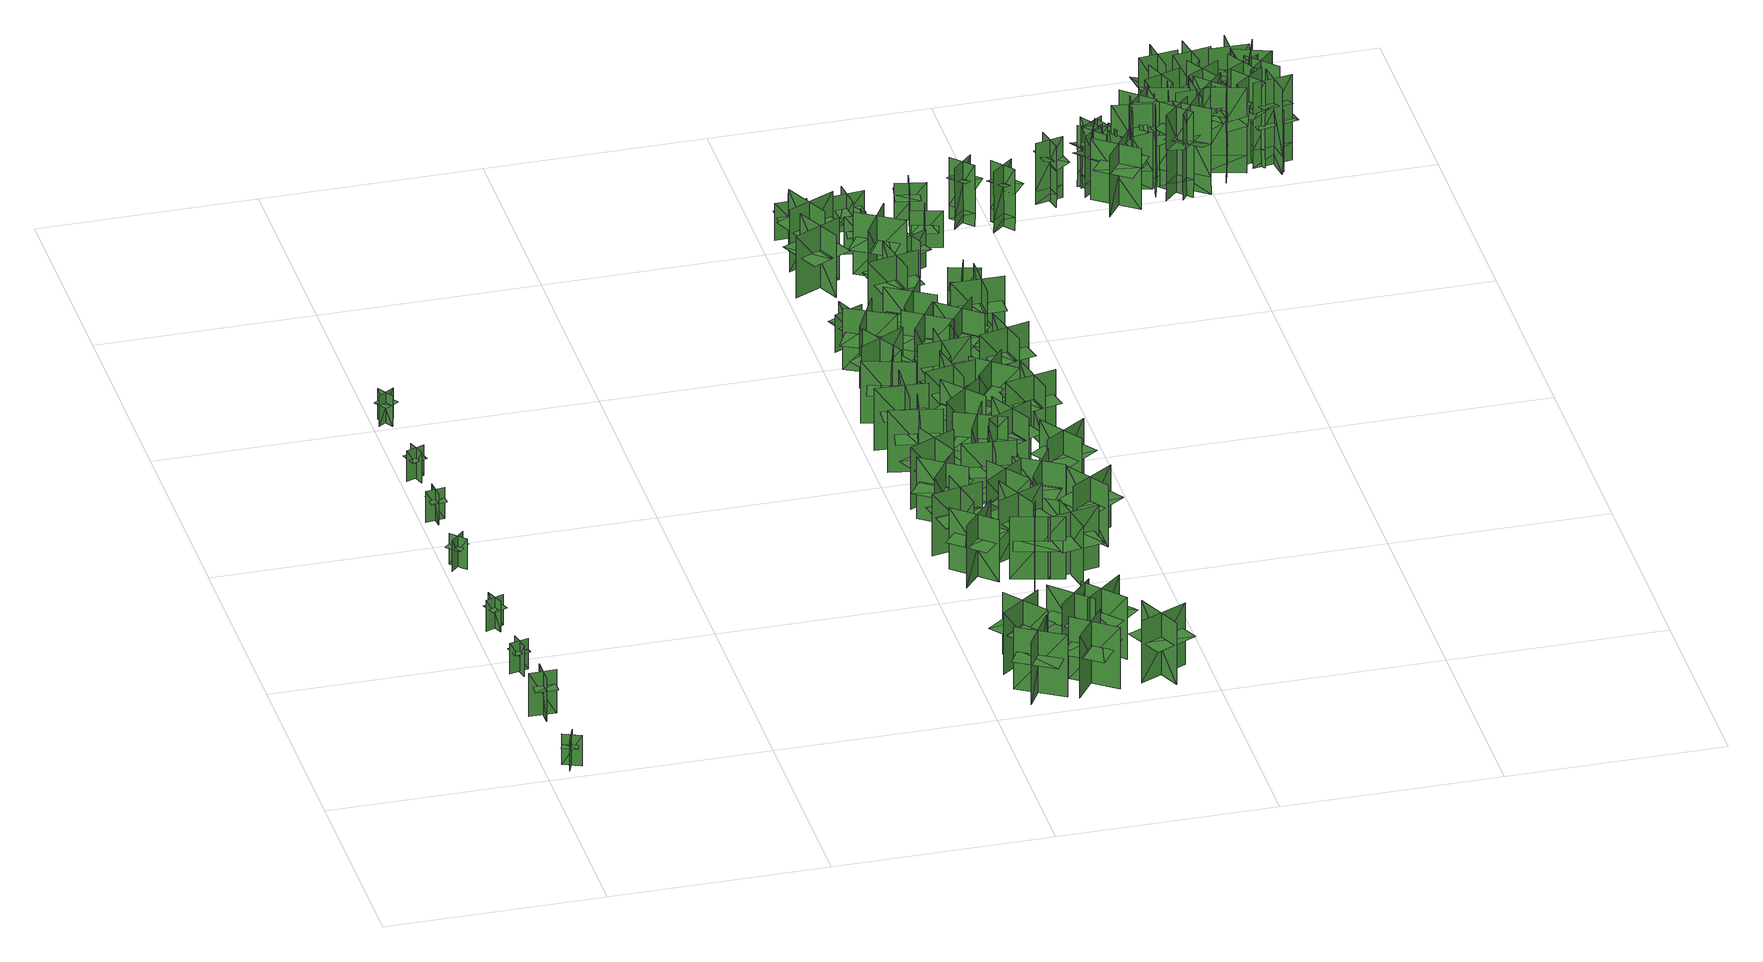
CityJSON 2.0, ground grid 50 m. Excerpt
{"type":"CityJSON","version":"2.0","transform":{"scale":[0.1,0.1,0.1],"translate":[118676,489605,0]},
"CityObjects":{
"tree1":{"type":"SolitaryVegetationObject","geometry":[{"type":"MultiSurface","lod":"1","boundaries":[[[0,1,2]],[[0,2,3]],[[4,5,6]],[[4,6,7]],[[8,9,10]],[[8,10,11]],[[8,11,12]],[[8,12,13]]]}]},
"tree2":{"type":"SolitaryVegetationObject","geometry":[{"type":"MultiSurface","lod":"1","boundaries":[[[14,15,16]],[[14,16,17]],[[18,19,20]],[[18,20,21]],[[22,23,24]],[[22,24,25]],[[22,25,26]],[[22,26,27]]]}]},
"tree3":{"type":"SolitaryVegetationObject","geometry":[{"type":"MultiSurface","lod":"1","boundaries":[[[28,29,30]],[[28,30,31]],[[32,33,34]],[[32,34,35]],[[36,37,38]],[[36,38,39]],[[36,39,40]],[[36,40,41]]]}]},
"tree4":{"type":"SolitaryVegetationObject","geometry":[{"type":"MultiSurface","lod":"1","boundaries":[[[42,43,44]],[[42,44,45]],[[46,47,48]],[[46,48,49]],[[50,51,52]],[[50,52,53]],[[50,53,54]],[[50,54,55]]]}]},
"tree5":{"type":"SolitaryVegetationObject","geometry":[{"type":"MultiSurface","lod":"1","boundaries":[[[56,57,58]],[[56,58,59]],[[60,61,62]],[[60,62,63]],[[64,65,66]],[[64,66,67]],[[64,67,68]],[[64,68,69]]]}]},
"tree6":{"type":"SolitaryVegetationObject","geometry":[{"type":"MultiSurface","lod":"1","boundaries":[[[70,71,72]],[[70,72,73]],[[74,75,76]],[[74,76,77]],[[78,79,80]],[[78,80,81]],[[78,81,82]],[[78,82,83]]]}]},
"tree7":{"type":"SolitaryVegetationObject","geometry":[{"type":"MultiSurface","lod":"1","boundaries":[[[84,85,86]],[[84,86,87]],[[88,89,90]],[[88,90,91]],[[92,93,94]],[[92,94,95]],[[92,95,96]],[[92,96,97]]]}]},
"tree8":{"type":"SolitaryVegetationObject","geometry":[{"type":"MultiSurface","lod":"1","boundaries":[[[98,99,100]],[[98,100,101]],[[102,103,104]],[[102,104,105]],[[106,107,108]],[[106,108,109]],[[106,109,110]],[[106,110,111]]]}]},
"tree9":{"type":"SolitaryVegetationObject","geometry":[{"type":"MultiSurface","lod":"1","boundaries":[[[112,113,114]],[[112,114,115]],[[116,117,118]],[[116,118,119]],[[120,121,122]],[[120,122,123]],[[120,124,125]],[[120,125,121]]]}]},
"tree10":{"type":"SolitaryVegetationObject","geometry":[{"type":"MultiSurface","lod":"1","boundaries":[[[126,127,128]],[[126,128,129]],[[130,131,132]],[[130,132,133]],[[134,135,136]],[[134,136,137]],[[134,138,139]],[[134,139,135]]]}]},
"tree11":{"type":"SolitaryVegetationObject","geometry":[{"type":"MultiSurface","lod":"1","boundaries":[[[140,141,142]],[[140,142,143]],[[144,145,146]],[[144,146,147]],[[148,149,150]],[[148,150,151]],[[148,152,153]],[[148,153,149]]]}]},
"tree12":{"type":"SolitaryVegetationObject","geometry":[{"type":"MultiSurface","lod":"1","boundaries":[[[154,155,156]],[[154,156,157]],[[158,159,160]],[[158,160,161]],[[162,163,164]],[[162,164,165]],[[162,166,167]],[[162,167,163]]]}]},
"tree13":{"type":"SolitaryVegetationObject","geometry":[{"type":"MultiSurface","lod":"1","boundaries":[[[168,169,170]],[[168,170,171]],[[172,173,174]],[[172,174,175]],[[176,177,178]],[[176,178,179]],[[176,180,181]],[[176,181,177]]]}]},
"tree14":{"type":"SolitaryVegetationObject","geometry":[{"type":"MultiSurface","lod":"1","boundaries":[[[182,183,184]],[[182,184,185]],[[186,187,188]],[[186,188,189]],[[190,191,192]],[[190,192,193]],[[190,194,195]],[[190,195,191]]]}]},
"tree15":{"type":"SolitaryVegetationObject","geometry":[{"type":"MultiSurface","lod":"1","boundaries":[[[196,197,198]],[[196,198,199]],[[200,201,202]],[[200,202,203]],[[204,205,206]],[[204,206,207]],[[204,208,209]],[[204,209,205]]]}]},
"tree16":{"type":"SolitaryVegetationObject","geometry":[{"type":"MultiSurface","lod":"1","boundaries":[[[210,211,212]],[[210,212,213]],[[214,215,216]],[[214,216,217]],[[218,219,220]],[[218,220,221]],[[218,222,223]],[[218,223,219]]]}]},
"tree17":{"type":"SolitaryVegetationObject","geometry":[{"type":"MultiSurface","lod":"1","boundaries":[[[224,225,226]],[[224,226,227]],[[228,229,230]],[[228,230,231]],[[232,233,234]],[[232,234,235]],[[232,236,237]],[[232,237,233]]]}]},
"tree18":{"type":"SolitaryVegetationObject","geometry":[{"type":"MultiSurface","lod":"1","boundaries":[[[238,239,240]],[[238,240,241]],[[242,243,244]],[[242,244,245]],[[246,247,248]],[[246,248,249]],[[246,250,251]],[[246,251,247]]]}]},
"tree19":{"type":"SolitaryVegetationObject","geometry":[{"type":"MultiSurface","lod":"1","boundaries":[[[252,253,254]],[[252,254,255]],[[256,257,258]],[[256,258,259]],[[260,261,262]],[[260,262,263]],[[260,264,265]],[[260,265,261]]]}]},
"tree20":{"type":"SolitaryVegetationObject","geometry":[{"type":"MultiSurface","lod":"1","boundaries":[[[266,267,268]],[[266,268,269]],[[270,271,272]],[[270,272,273]],[[274,275,276]],[[274,276,277]],[[274,278,279]],[[274,279,275]]]}]},
"tree21":{"type":"SolitaryVegetationObject","geometry":[{"type":"MultiSurface","lod":"1","boundaries":[[[280,281,282]],[[280,282,283]],[[284,285,286]],[[284,286,287]],[[288,289,290]],[[288,290,291]],[[288,292,293]],[[288,293,289]]]}]},
"tree22":{"type":"SolitaryVegetationObject","geometry":[{"type":"MultiSurface","lod":"1","boundaries":[[[294,295,296]],[[294,296,297]],[[298,299,300]],[[298,300,301]],[[302,303,304]],[[302,304,305]],[[302,306,307]],[[302,307,303]]]}]},
"tree23":{"type":"SolitaryVegetationObject","geometry":[{"type":"MultiSurface","lod":"1","boundaries":[[[308,309,310]],[[308,310,311]],[[312,313,314]],[[312,314,315]],[[316,317,318]],[[316,318,319]],[[316,320,321]],[[316,321,317]]]}]},
"tree24":{"type":"SolitaryVegetationObject","geometry":[{"type":"MultiSurface","lod":"1","boundaries":[[[322,323,324]],[[322,324,325]],[[326,327,328]],[[326,328,329]],[[330,331,332]],[[330,332,333]],[[330,334,335]],[[330,335,331]]]}]},
"tree25":{"type":"SolitaryVegetationObject","geometry":[{"type":"MultiSurface","lod":"1","boundaries":[[[336,337,338]],[[336,338,339]],[[340,341,342]],[[340,342,343]],[[344,345,346]],[[344,346,347]],[[344,348,349]],[[344,349,345]]]}]},
"tree26":{"type":"SolitaryVegetationObject","geometry":[{"type":"MultiSurface","lod":"1","boundaries":[[[350,351,352]],[[350,352,353]],[[354,355,356]],[[354,356,357]],[[358,359,360]],[[358,360,361]],[[358,362,363]],[[358,363,359]]]}]},
"tree27":{"type":"SolitaryVegetationObject","geometry":[{"type":"MultiSurface","lod":"1","boundaries":[[[364,365,366]],[[364,366,367]],[[368,369,370]],[[368,370,371]],[[372,373,374]],[[372,374,375]],[[372,376,377]],[[372,377,373]]]}]},
"tree28":{"type":"SolitaryVegetationObject","geometry":[{"type":"MultiSurface","lod":"1","boundaries":[[[378,379,380]],[[378,380,381]],[[382,383,384]],[[382,384,385]],[[386,387,388]],[[386,388,389]],[[386,390,391]],[[386,391,387]]]}]},
"tree29":{"type":"SolitaryVegetationObject","geometry":[{"type":"MultiSurface","lod":"1","boundaries":[[[392,393,394]],[[392,394,395]],[[396,397,398]],[[396,398,399]],[[400,401,402]],[[400,402,403]],[[400,404,405]],[[400,405,401]]]}]},
"tree30":{"type":"SolitaryVegetationObject","geometry":[{"type":"MultiSurface","lod":"1","boundaries":[[[406,407,408]],[[406,408,409]],[[410,411,412]],[[410,412,413]],[[414,415,416]],[[414,416,417]],[[414,418,419]],[[414,419,415]]]}]},
"tree31":{"type":"SolitaryVegetationObject","geometry":[{"type":"MultiSurface","lod":"1","boundaries":[[[420,421,422]],[[420,422,423]],[[424,425,426]],[[424,426,427]],[[428,429,430]],[[428,430,431]],[[428,432,433]],[[428,433,429]]]}]},
"tree32":{"type":"SolitaryVegetationObject","geometry":[{"type":"MultiSurface","lod":"1","boundaries":[[[434,435,436]],[[434,436,437]],[[438,439,440]],[[438,440,441]],[[442,443,444]],[[442,444,445]],[[442,446,447]],[[442,447,443]]]}]},
"tree33":{"type":"SolitaryVegetationObject","geometry":[{"type":"MultiSurface","lod":"1","boundaries":[[[448,449,450]],[[448,450,451]],[[452,453,454]],[[452,454,455]],[[456,457,458]],[[456,458,459]],[[456,460,461]],[[456,461,457]]]}]},
"tree34":{"type":"SolitaryVegetationObject","geometry":[{"type":"MultiSurface","lod":"1","boundaries":[[[462,463,464]],[[462,464,465]],[[466,467,468]],[[466,468,469]],[[470,471,472]],[[470,472,473]],[[470,474,475]],[[470,475,471]]]}]},
"tree35":{"type":"SolitaryVegetationObject","geometry":[{"type":"MultiSurface","lod":"1","boundaries":[[[476,477,478]],[[476,478,479]],[[480,481,482]],[[480,482,483]],[[484,485,486]],[[484,486,487]],[[484,488,489]],[[484,489,485]]]}]},
"tree36":{"type":"SolitaryVegetationObject","geometry":[{"type":"MultiSurface","lod":"1","boundaries":[[[490,491,492]],[[490,492,493]],[[494,495,496]],[[494,496,497]],[[498,499,500]],[[498,500,501]],[[498,502,503]],[[498,503,499]]]}]},
"tree37":{"type":"SolitaryVegetationObject","geometry":[{"type":"MultiSurface","lod":"1","boundaries":[[[504,505,506]],[[504,506,507]],[[508,509,510]],[[508,510,511]],[[512,513,514]],[[512,514,515]],[[512,516,517]],[[512,517,513]]]}]},
"tree38":{"type":"SolitaryVegetationObject","geometry":[{"type":"MultiSurface","lod":"1","boundaries":[[[518,519,520]],[[518,520,521]],[[522,523,524]],[[522,524,525]],[[526,527,528]],[[526,528,529]],[[526,530,531]],[[526,531,527]]]}]},
"tree39":{"type":"SolitaryVegetationObject","geometry":[{"type":"MultiSurface","lod":"1","boundaries":[[[532,533,534]],[[532,534,535]],[[536,537,538]],[[536,538,539]],[[540,541,542]],[[540,542,543]],[[540,544,545]],[[540,545,541]]]}]},
"tree40":{"type":"SolitaryVegetationObject","geometry":[{"type":"MultiSurface","lod":"1","boundaries":[[[546,547,548]],[[546,548,549]],[[550,551,552]],[[550,552,553]],[[554,555,556]],[[554,556,557]],[[554,558,559]],[[554,559,555]]]}]},
"tree41":{"type":"SolitaryVegetationObject","geometry":[{"type":"MultiSurface","lod":"1","boundaries":[[[560,561,562]],[[560,562,563]],[[564,565,566]],[[564,566,567]],[[568,569,570]],[[568,570,571]],[[568,572,573]],[[568,573,569]]]}]},
"tree42":{"type":"SolitaryVegetationObject","geometry":[{"type":"MultiSurface","lod":"1","boundaries":[[[574,575,576]],[[574,576,577]],[[578,579,580]],[[578,580,581]],[[582,583,584]],[[582,584,585]],[[582,586,587]],[[582,587,583]]]}]},
"tree43":{"type":"SolitaryVegetationObject","geometry":[{"type":"MultiSurface","lod":"1","boundaries":[[[588,589,590]],[[588,590,591]],[[592,593,594]],[[592,594,595]],[[596,597,598]],[[596,598,599]],[[596,600,601]],[[596,601,597]]]}]},
"tree44":{"type":"SolitaryVegetationObject","geometry":[{"type":"MultiSurface","lod":"1","boundaries":[[[602,603,604]],[[602,604,605]],[[606,607,608]],[[606,608,609]],[[610,611,612]],[[610,612,613]],[[610,614,615]],[[610,615,611]]]}]},
"tree45":{"type":"SolitaryVegetationObject","geometry":[{"type":"MultiSurface","lod":"1","boundaries":[[[616,617,618]],[[616,618,619]],[[620,621,622]],[[620,622,623]],[[624,625,626]],[[624,626,627]],[[624,628,629]],[[624,629,625]]]}]},
"tree46":{"type":"SolitaryVegetationObject","geometry":[{"type":"MultiSurface","lod":"1","boundaries":[[[630,631,632]],[[630,632,633]],[[634,635,636]],[[634,636,637]],[[638,639,640]],[[638,640,641]],[[638,642,643]],[[638,643,639]]]}]},
"tree47":{"type":"SolitaryVegetationObject","geometry":[{"type":"MultiSurface","lod":"1","boundaries":[[[644,645,646]],[[644,646,647]],[[648,649,650]],[[648,650,651]],[[652,653,654]],[[652,654,655]],[[652,656,657]],[[652,657,653]]]}]},
"tree48":{"type":"SolitaryVegetationObject","geometry":[{"type":"MultiSurface","lod":"1","boundaries":[[[658,659,660]],[[658,660,661]],[[662,663,664]],[[662,664,665]],[[666,667,668]],[[666,668,669]],[[666,670,671]],[[666,671,667]]]}]},
"tree49":{"type":"SolitaryVegetationObject","geometry":[{"type":"MultiSurface","lod":"1","boundaries":[[[672,673,674]],[[672,674,675]],[[676,677,678]],[[676,678,679]],[[680,681,682]],[[680,682,683]],[[680,684,685]],[[680,685,681]]]}]},
"tree50":{"type":"SolitaryVegetationObject","geometry":[{"type":"MultiSurface","lod":"1","boundaries":[[[686,687,688]],[[686,688,689]],[[690,691,692]],[[690,692,693]],[[694,695,696]],[[694,696,697]],[[694,698,699]],[[694,699,695]]]}]},
"tree51":{"type":"SolitaryVegetationObject","geometry":[{"type":"MultiSurface","lod":"1","boundaries":[[[700,701,702]],[[700,702,703]],[[704,705,706]],[[704,706,707]],[[708,709,710]],[[708,710,711]],[[708,712,713]],[[708,713,709]]]}]},
"tree52":{"type":"SolitaryVegetationObject","geometry":[{"type":"MultiSurface","lod":"1","boundaries":[[[714,715,716]],[[714,716,717]],[[718,719,720]],[[718,720,721]],[[722,723,724]],[[722,724,725]],[[722,726,727]],[[722,727,723]]]}]},
"tree53":{"type":"SolitaryVegetationObject","geometry":[{"type":"MultiSurface","lod":"1","boundaries":[[[728,729,730]],[[728,730,731]],[[732,733,734]],[[732,734,735]],[[736,737,738]],[[736,738,739]],[[736,740,741]],[[736,741,737]]]}]},
"tree54":{"type":"SolitaryVegetationObject","geometry":[{"type":"MultiSurface","lod":"1","boundaries":[[[742,743,744]],[[742,744,745]],[[746,747,748]],[[746,748,749]],[[750,751,752]],[[750,752,753]],[[750,754,755]],[[750,755,751]]]}]},
"tree55":{"type":"SolitaryVegetationObject","geometry":[{"type":"MultiSurface","lod":"1","boundaries":[[[756,757,758]],[[756,758,759]],[[760,761,762]],[[760,762,763]],[[764,765,766]],[[764,766,767]],[[764,767,768]],[[764,768,769]]]}]},
"tree56":{"type":"SolitaryVegetationObject","geometry":[{"type":"MultiSurface","lod":"1","boundaries":[[[770,771,772]],[[770,772,773]],[[774,775,776]],[[774,776,777]],[[778,779,775]],[[778,775,774]],[[780,781,771]],[[780,771,770]],[[782,783,784]],[[782,784,785]],[[786,787,788]],[[786,788,789]]]}]},
"tree57":{"type":"SolitaryVegetationObject","geometry":[{"type":"MultiSurface","lod":"1","boundaries":[[[790,791,792]],[[790,792,793]],[[794,795,796]],[[794,796,797]],[[798,799,795]],[[798,795,794]],[[800,801,791]],[[800,791,790]],[[802,803,804]],[[802,804,805]],[[806,807,808]],[[806,808,809]]]}]},
"tree58":{"type":"SolitaryVegetationObject","geometry":[{"type":"MultiSurface","lod":"1","boundaries":[[[810,811,812]],[[810,812,813]],[[814,815,816]],[[814,816,817]],[[818,819,815]],[[818,815,814]],[[820,821,811]],[[820,811,810]],[[822,823,824]],[[822,824,825]],[[826,827,828]],[[826,828,829]]]}]},
"tree59":{"type":"SolitaryVegetationObject","geometry":[{"type":"MultiSurface","lod":"1","boundaries":[[[830,831,832]],[[830,832,833]],[[834,835,836]],[[834,836,837]],[[838,839,835]],[[838,835,834]],[[840,841,831]],[[840,831,830]],[[842,843,844]],[[842,844,845]],[[846,847,848]],[[846,848,849]]]}]},
"tree60":{"type":"SolitaryVegetationObject","geometry":[{"type":"MultiSurface","lod":"1","boundaries":[[[850,851,852]],[[850,852,853]],[[854,855,856]],[[854,856,857]],[[858,859,855]],[[858,855,854]],[[860,861,851]],[[860,851,850]],[[862,863,864]],[[862,864,865]],[[866,867,868]],[[866,868,869]]]}]},
"tree61":{"type":"SolitaryVegetationObject","geometry":[{"type":"MultiSurface","lod":"1","boundaries":[[[870,871,872]],[[870,872,873]],[[874,875,876]],[[874,876,877]],[[878,879,875]],[[878,875,874]],[[880,881,871]],[[880,871,870]],[[882,883,884]],[[882,884,885]],[[886,887,888]],[[886,888,889]]]}]},
"tree62":{"type":"SolitaryVegetationObject","geometry":[{"type":"MultiSurface","lod":"1","boundaries":[[[890,891,892]],[[890,892,893]],[[894,895,896]],[[894,896,897]],[[898,899,900]],[[898,900,901]],[[898,901,902]],[[898,902,903]]]}]},
"tree63":{"type":"SolitaryVegetationObject","geometry":[{"type":"MultiSurface","lod":"1","boundaries":[[[904,905,906]],[[904,906,907]],[[908,909,910]],[[908,910,911]],[[912,913,909]],[[912,909,908]],[[914,915,905]],[[914,905,904]],[[916,917,918]],[[916,918,919]],[[920,921,922]],[[920,922,923]]]}]},
"tree64":{"type":"SolitaryVegetationObject","geometry":[{"type":"MultiSurface","lod":"1","boundaries":[[[924,925,926]],[[924,926,927]],[[928,929,930]],[[928,930,931]],[[932,933,929]],[[932,929,928]],[[934,935,925]],[[934,925,924]],[[936,937,938]],[[936,938,939]],[[940,941,942]],[[940,942,943]]]}]},
"tree65":{"type":"SolitaryVegetationObject","geometry":[{"type":"MultiSurface","lod":"1","boundaries":[[[944,945,946]],[[944,946,947]],[[948,949,950]],[[948,950,951]],[[952,953,954]],[[952,954,955]],[[952,955,956]],[[952,956,957]]]}]},
"tree66":{"type":"SolitaryVegetationObject","geometry":[{"type":"MultiSurface","lod":"1","boundaries":[[[958,959,960]],[[958,960,961]],[[962,963,964]],[[962,964,965]],[[966,967,963]],[[966,963,962]],[[968,969,959]],[[968,959,958]],[[970,971,972]],[[970,972,973]],[[974,975,976]],[[974,976,977]]]}]},
"tree67":{"type":"SolitaryVegetationObject","geometry":[{"type":"MultiSurface","lod":"1","boundaries":[[[978,979,980]],[[978,980,981]],[[982,983,984]],[[982,984,985]],[[986,987,983]],[[986,983,982]],[[988,989,979]],[[988,979,978]],[[990,991,992]],[[990,992,993]],[[994,995,996]],[[994,996,997]]]}]},
"tree68":{"type":"SolitaryVegetationObject","geometry":[{"type":"MultiSurface","lod":"1","boundaries":[[[998,999,1000]],[[998,1000,1001]],[[1002,1003,1004]],[[1002,1004,1005]],[[1006,1007,1003]],[[1006,1003,1002]],[[1008,1009,999]],[[1008,999,998]],[[1010,1011,1012]],[[1010,1012,1013]],[[1014,1015,1016]],[[1014,1016,1017]]]}]},
"tree69":{"type":"SolitaryVegetationObject","geometry":[{"type":"MultiSurface","lod":"1","boundaries":[[[1018,1019,1020]],[[1018,1020,1021]],[[1022,1023,1024]],[[1022,1024,1025]],[[1026,1027,1023]],[[1026,1023,1022]],[[1028,1029,1019]],[[1028,1019,1018]],[[1030,1031,1032]],[[1030,1032,1033]],[[1034,1035,1036]],[[1034,1036,1037]]]}]},
"tree70":{"type":"SolitaryVegetationObject","geometry":[{"type":"MultiSurface","lod":"1","boundaries":[[[1038,1039,1040]],[[1038,1040,1041]],[[1042,1043,1044]],[[1042,1044,1045]],[[1046,1047,1043]],[[1046,1043,1042]],[[1048,1049,1039]],[[1048,1039,1038]],[[1050,1051,1052]],[[1050,1052,1053]],[[1054,1055,1056]],[[1054,1056,1057]]]}]},
"tree71":{"type":"SolitaryVegetationObject","geometry":[{"type":"MultiSurface","lod":"1","boundaries":[[[1058,1059,1060]],[[1058,1060,1061]],[[1062,1063,1064]],[[1062,1064,1065]],[[1066,1067,1063]],[[1066,1063,1062]],[[1068,1069,1059]],[[1068,1059,1058]],[[1070,1071,1072]],[[1070,1072,1073]],[[1074,1075,1076]],[[1074,1076,1077]]]}]},
"tree72":{"type":"SolitaryVegetationObject","geometry":[{"type":"MultiSurface","lod":"1","boundaries":[[[1078,1079,1080]],[[1078,1080,1081]],[[1082,1083,1084]],[[1082,1084,1085]],[[1086,1087,1083]],[[1086,1083,1082]],[[1088,1089,1079]],[[1088,1079,1078]],[[1090,1091,1092]],[[1090,1092,1093]],[[1094,1095,1096]],[[1094,1096,1097]]]}]},
"tree73":{"type":"SolitaryVegetationObject","geometry":[{"type":"MultiSurface","lod":"1","boundaries":[[[1098,1099,1100]],[[1098,1100,1101]],[[1102,1103,1104]],[[1102,1104,1105]],[[1106,1107,1103]],[[1106,1103,1102]],[[1108,1109,1099]],[[1108,1099,1098]],[[1110,1111,1112]],[[1110,1112,1113]],[[1114,1115,1116]],[[1114,1116,1117]]]}]},
"tree74":{"type":"SolitaryVegetationObject","geometry":[{"type":"MultiSurface","lod":"1","boundaries":[[[1118,1119,1120]],[[1118,1120,1121]],[[1122,1123,1124]],[[1122,1124,1125]],[[1126,1127,1128]],[[1126,1128,1129]],[[1126,1129,1130]],[[1126,1130,1131]]]}]},
"tree75":{"type":"SolitaryVegetationObject","geometry":[{"type":"MultiSurface","lod":"1","boundaries":[[[1132,1133,1134]],[[1132,1134,1135]],[[1136,1137,1138]],[[1136,1138,1139]],[[1140,1141,1137]],[[1140,1137,1136]],[[1142,1143,1133]],[[1142,1133,1132]],[[1144,1145,1146]],[[1144,1146,1147]],[[1148,1149,1150]],[[1148,1150,1151]]]}]},
"tree76":{"type":"SolitaryVegetationObject","geometry":[{"type":"MultiSurface","lod":"1","boundaries":[[[1152,1153,1154]],[[1152,1154,1155]],[[1156,1157,1158]],[[1156,1158,1159]],[[1160,1161,1162]],[[1160,1162,1163]],[[1160,1163,1164]],[[1160,1164,1165]]]}]},
"tree77":{"type":"SolitaryVegetationObject","geometry":[{"type":"MultiSurface","lod":"1","boundaries":[[[1166,1167,1168]],[[1166,1168,1169]],[[1170,1171,1172]],[[1170,1172,1173]],[[1174,1175,1171]],[[1174,1171,1170]],[[1176,1177,1167]],[[1176,1167,1166]],[[1178,1179,1180]],[[1178,1180,1181]],[[1182,1183,1184]],[[1182,1184,1185]]]}]},
"tree78":{"type":"SolitaryVegetationObject","geometry":[{"type":"MultiSurface","lod":"1","boundaries":[[[1186,1187,1188]],[[1186,1188,1189]],[[1190,1191,1192]],[[1190,1192,1193]],[[1194,1195,1191]],[[1194,1191,1190]],[[1196,1197,1187]],[[1196,1187,1186]],[[1198,1199,1200]],[[1198,1200,1201]],[[1202,1203,1204]],[[1202,1204,1205]]]}]},
"tree79":{"type":"SolitaryVegetationObject","geometry":[{"type":"MultiSurface","lod":"1","boundaries":[[[1206,1207,1208]],[[1206,1208,1209]],[[1210,1211,1212]],[[1210,1212,1213]],[[1214,1215,1211]],[[1214,1211,1210]],[[1216,1217,1207]],[[1216,1207,1206]],[[1218,1219,1220]],[[1218,1220,1221]],[[1222,1223,1224]],[[1222,1224,1225]]]}]},
"tree80":{"type":"SolitaryVegetationObject","geometry":[{"type":"MultiSurface","lod":"1","boundaries":[[[1226,1227,1228]],[[1226,1228,1229]],[[1230,1231,1232]],[[1230,1232,1233]],[[1234,1235,1236]],[[1234,1236,1237]],[[1234,1237,1238]],[[1234,1238,1239]]]}]},
"tree81":{"type":"SolitaryVegetationObject","geometry":[{"type":"MultiSurface","lod":"1","boundaries":[[[1240,1241,1242]],[[1240,1242,1243]],[[1244,1245,1246]],[[1244,1246,1247]],[[1248,1249,1250]],[[1248,1250,1251]],[[1248,1251,1252]],[[1248,1252,1253]]]}]},
"tree82":{"type":"SolitaryVegetationObject","geometry":[{"type":"MultiSurface","lod":"1","boundaries":[[[1254,1255,1256]],[[1254,1256,1257]],[[1258,1259,1260]],[[1258,1260,1261]],[[1262,1263,1259]],[[1262,1259,1258]],[[1264,1265,1255]],[[1264,1255,1254]],[[1266,1267,1268]],[[1266,1268,1269]],[[1270,1271,1272]],[[1270,1272,1273]]]}]},
"tree83":{"type":"SolitaryVegetationObject","geometry":[{"type":"MultiSurface","lod":"1","boundaries":[[[1274,1275,1276]],[[1274,1276,1277]],[[1278,1279,1280]],[[1278,1280,1281]],[[1282,1283,1279]],[[1282,1279,1278]],[[1284,1285,1275]],[[1284,1275,1274]],[[1286,1287,1288]],[[1286,1288,1289]],[[1290,1291,1292]],[[1290,1292,1293]]]}]},
"tree84":{"type":"SolitaryVegetationObject","geometry":[{"type":"MultiSurface","lod":"1","boundaries":[[[1294,1295,1296]],[[1294,1296,1297]],[[1298,1299,1300]],[[1298,1300,1301]],[[1302,1303,1299]],[[1302,1299,1298]],[[1304,1305,1295]],[[1304,1295,1294]],[[1306,1307,1308]],[[1306,1308,1309]],[[1310,1311,1312]],[[1310,1312,1313]]]}]},
"tree85":{"type":"SolitaryVegetationObject","geometry":[{"type":"MultiSurface","lod":"1","boundaries":[[[1314,1315,1316]],[[1314,1316,1317]],[[1318,1319,1320]],[[1318,1320,1321]],[[1322,1323,1319]],[[1322,1319,1318]],[[1324,1325,1315]],[[1324,1315,1314]],[[1326,1327,1328]],[[1326,1328,1329]],[[1330,1331,1332]],[[1330,1332,1333]]]}]},
"tree86":{"type":"SolitaryVegetationObject","geometry":[{"type":"MultiSurface","lod":"1","boundaries":[[[1334,1335,1336]],[[1334,1336,1337]],[[1338,1339,1340]],[[1338,1340,1341]],[[1342,1343,1344]],[[1342,1344,1345]],[[1342,1345,1346]],[[1342,1346,1347]]]}]},
"tree87":{"type":"SolitaryVegetationObject","geometry":[{"type":"MultiSurface","lod":"1","boundaries":[[[1348,1349,1350]],[[1348,1350,1351]],[[1352,1353,1354]],[[1352,1354,1355]],[[1356,1357,1353]],[[1356,1353,1352]],[[1358,1359,1349]],[[1358,1349,1348]],[[1360,1361,1362]],[[1360,1362,1363]],[[1364,1365,1366]],[[1364,1366,1367]]]}]},
"tree88":{"type":"SolitaryVegetationObject","geometry":[{"type":"MultiSurface","lod":"1","boundaries":[[[1368,1369,1370]],[[1368,1370,1371]],[[1372,1373,1374]],[[1372,1374,1375]],[[1376,1377,1373]],[[1376,1373,1372]],[[1378,1379,1369]],[[1378,1369,1368]],[[1380,1381,1382]],[[1380,1382,1383]],[[1384,1385,1386]],[[1384,1386,1387]]]}]},
"tree89":{"type":"SolitaryVegetationObject","geometry":[{"type":"MultiSurface","lod":"1","boundaries":[[[1388,1389,1390]],[[1388,1390,1391]],[[1392,1393,1394]],[[1392,1394,1395]],[[1396,1397,1393]],[[1396,1393,1392]],[[1398,1399,1389]],[[1398,1389,1388]],[[1400,1401,1402]],[[1400,1402,1403]],[[1404,1405,1406]],[[1404,1406,1407]]]}]}
},
"vertices":[
[66,56,9],[50,14,9],[50,14,86],[66,56,86],[39,44,9],[39,44,86],[81,28,86],[81,28,9],[41,43,61],[34,26,61],[68,13,61],[74,30,61],[81,48,61],[47,61,61],
[53,225,9],[53,288,9],[53,288,118],[53,225,118],[83,255,9],[83,255,118],[20,255,118],[20,255,9],[80,255,83],[80,281,83],[30,282,83],[30,255,83],[29,229,83],[80,228,83],
[70,449,7],[26,439,7],[26,439,85],[70,449,85],[44,465,7],[44,465,85],[54,421,85],[54,421,7],[45,464,60],[26,459,60],[34,424,60],[53,428,60],[71,432,60],[63,468,60],
[51,613,7],[34,655,7],[34,655,85],[51,613,85],[63,640,7],[63,640,85],[21,624,85],[21,624,7],[61,640,60],[54,657,60],[20,644,60],[27,626,60],[34,609,60],[68,622,60],
[44,916,7],[13,884,7],[13,884,84],[44,916,84],[14,916,7],[14,916,84],[46,884,84],[46,884,7],[15,915,59],[2,901,59],[28,876,59],[41,889,59],[54,903,59],[28,928,59],
[33,1078,7],[29,1122,7],[29,1122,85],[33,1078,85],[52,1101,7],[52,1101,85],[8,1096,85],[8,1096,7],[51,1101,60],[49,1119,60],[13,1116,60],[15,1097,60],[17,1078,60],[53,1082,60],
[53,1283,8],[11,1270,8],[11,1270,85],[53,1283,85],[27,1297,8],[27,1297,85],[41,1254,85],[41,1254,8],[27,1296,60],[9,1290,60],[21,1255,60],[38,1261,60],[56,1267,60],[45,1301,60],
[11,1507,7],[49,1531,7],[49,1531,84],[11,1507,84],[40,1500,7],[40,1500,84],[16,1538,84],[16,1538,7],[39,1502,59],[55,1512,59],[36,1542,59],[20,1532,59],[4,1522,59],[23,1492,59],
[1064,107,7],[1168,46,7],[1168,46,163],[1064,107,163],[1084,35,7],[1084,35,163],[1145,138,163],[1145,138,7],[1073,108,103],[1164,54,103],[1189,96,103],[1098,150,103],[1048,64,103],[1138,11,103],
[1151,239,10],[1057,165,10],[1057,165,166],[1151,239,166],[1076,248,10],[1076,248,166],[1151,153,166],[1151,153,10],[1148,231,106],[1066,166,106],[1096,127,106],[1178,192,106],[1117,270,106],[1034,206,106],
[1263,130,8],[1192,33,8],[1192,33,164],[1263,130,164],[1189,118,8],[1189,118,164],[1286,47,164],[1286,47,8],[1262,121,104],[1201,37,104],[1240,8,104],[1302,92,104],[1222,151,104],[1160,66,104],
[1070,538,8],[1148,629,8],[1148,629,164],[1070,538,164],[1145,544,8],[1145,544,164],[1054,623,164],[1054,623,8],[1071,547,104],[1140,626,104],[1103,658,104],[1034,579,104],[1109,514,104],[1178,593,104],
[1188,171,8],[1270,259,8],[1270,259,164],[1188,171,164],[1263,174,8],[1263,174,164],[1176,257,164],[1176,257,8],[1190,180,104],[1262,256,104],[1226,290,104],[1154,214,104],[1226,145,104],[1298,222,104],
[1149,707,9],[1031,683,9],[1031,683,165],[1149,707,165],[1086,748,9],[1086,748,165],[1110,630,165],[1110,630,9],[1142,700,105],[1039,680,105],[1049,632,105],[1152,652,105],[1132,750,105],[1029,729,105],
[1136,773,9],[1038,842,9],[1038,842,165],[1136,773,165],[1123,847,9],[1123,847,165],[1054,748,165],[1054,748,9],[1127,773,105],[1041,833,105],[1013,793,105],[1099,733,105],[1156,814,105],[1071,875,105],
[1252,254,8],[1331,163,8],[1331,163,164],[1252,254,164],[1247,178,8],[1247,178,164],[1338,258,164],[1338,258,8],[1260,251,104],[1330,172,104],[1366,204,104],[1297,283,104],[1222,218,104],[1292,139,104],
[1144,934,8],[1035,884,8],[1035,884,164],[1144,934,164],[1073,960,8],[1073,960,164],[1123,850,164],[1123,850,8],[1139,927,104],[1044,883,104],[1064,838,104],[1159,882,104],[1118,973,104],[1022,929,104],
[1170,553,7],[1287,522,7],[1287,522,163],[1170,553,163],[1209,488,7],[1209,488,163],[1240,604,163],[1240,604,7],[1179,555,103],[1281,528,103],[1293,576,103],[1192,603,103],[1166,507,103],[1268,480,103],
[1082,981,7],[1105,1099,7],[1105,1099,163],[1082,981,163],[1144,1024,7],[1144,1024,163],[1026,1047,163],[1026,1047,7],[1079,990,103],[1099,1093,103],[1051,1102,103],[1031,999,103],[1128,980,103],[1148,1083,103],
[1164,625,6],[1274,673,6],[1274,673,162],[1164,625,162],[1234,598,6],[1234,598,162],[1186,708,162],[1186,708,6],[1169,633,102],[1265,674,102],[1246,719,102],[1150,678,102],[1189,586,102],[1285,627,102],
[1338,62,7],[1447,112,7],[1447,112,163],[1338,62,163],[1409,36,7],[1409,36,163],[1359,146,163],[1359,146,7],[1343,69,103],[1438,113,103],[1418,158,103],[1322,114,103],[1364,23,103],[1459,67,103],
[1085,1087,6],[1092,1207,6],[1092,1207,162],[1085,1087,162],[1141,1137,6],[1141,1137,162],[1021,1145,162],[1021,1145,6],[1080,1095,102],[1087,1200,102],[1038,1203,102],[1032,1098,102],[1131,1092,102],[1138,1197,102],
[1256,786,6],[1160,712,6],[1160,712,162],[1256,786,162],[1181,794,6],[1181,794,162],[1254,699,162],[1254,699,6],[1252,777,102],[1169,713,102],[1199,674,102],[1282,738,102],[1221,817,102],[1138,753,102],
[1071,1192,6],[1106,1307,6],[1106,1307,162],[1071,1192,162],[1137,1228,6],[1137,1228,162],[1022,1263,162],[1022,1263,6],[1069,1200,102],[1099,1301,102],[1052,1315,102],[1022,1214,102],[1117,1186,102],[1147,1286,102],
[1206,813,6],[1220,932,6],[1220,932,162],[1206,813,162],[1265,860,6],[1265,860,162],[1145,874,162],[1145,874,6],[1202,821,102],[1214,925,102],[1166,931,102],[1153,827,102],[1252,815,102],[1265,919,102],
[1292,592,8],[1314,474,8],[1314,474,164],[1292,592,164],[1250,529,8],[1250,529,164],[1368,551,164],[1368,551,8],[1298,585,104],[1317,482,104],[1366,491,104],[1346,594,104],[1249,576,104],[1268,473,104],
[1059,1390,7],[1117,1284,7],[1117,1284,163],[1059,1390,163],[1038,1318,7],[1038,1318,163],[1144,1375,163],[1144,1375,7],[1067,1386,103],[1117,1293,103],[1160,1317,103],[1110,1409,103],[1023,1361,103],[1073,1269,103],
[1233,1036,5],[1182,927,5],[1182,927,161],[1233,1036,161],[1162,1010,5],[1162,1010,161],[1271,959,161],[1271,959,5],[1234,1027,101],[1190,932,101],[1234,911,101],[1278,1006,101],[1188,1048,101],[1144,953,101],
[1342,735,7],[1238,795,7],[1238,795,163],[1342,735,163],[1322,807,7],[1322,807,163],[1262,704,163],[1262,704,7],[1333,734,103],[1242,787,103],[1218,745,103],[1308,692,103],[1358,778,103],[1268,831,103],
[1110,1509,7],[1055,1402,7],[1055,1402,163],[1110,1509,163],[1039,1485,7],[1039,1485,163],[1146,1430,163],[1146,1430,7],[1111,1500,103],[1063,1406,103],[1106,1384,103],[1155,1477,103],[1066,1523,103],[1018,1430,103],
[1247,1056,6],[1169,1148,6],[1169,1148,161],[1247,1056,161],[1252,1132,6],[1252,1132,161],[1160,1054,161],[1160,1054,6],[1238,1059,102],[1170,1139,102],[1133,1108,102],[1201,1028,102],[1277,1092,102],[1209,1172,102],
[1092,1546,7],[1063,1612,7],[1063,1612,101],[1092,1546,101],[1108,1588,7],[1108,1588,101],[1042,1559,101],[1042,1559,7],[1087,1549,65],[1062,1607,65],[1035,1595,65],[1060,1537,65],[1115,1561,65],[1090,1619,65],
[1221,1144,6],[1198,1262,6],[1198,1262,162],[1221,1144,162],[1263,1207,6],[1263,1207,162],[1145,1184,162],[1145,1184,6],[1215,1151,102],[1195,1254,102],[1147,1244,102],[1167,1141,102],[1265,1160,102],[1244,1263,102],
[1313,940,8],[1258,1047,8],[1258,1047,164],[1313,940,164],[1336,1012,8],[1336,1012,164],[1229,957,164],[1229,957,8],[1306,945,104],[1258,1038,104],[1214,1016,104],[1262,923,104],[1351,968,104],[1303,1061,104],
[1334,637,10],[1434,703,10],[1434,703,166],[1334,637,166],[1408,622,10],[1408,622,166],[1341,722,166],[1341,722,10],[1338,645,106],[1425,703,106],[1398,744,106],[1310,685,106],[1366,603,106],[1453,661,106],
[1208,1356,5],[1215,1235,5],[1215,1235,161],[1208,1356,161],[1158,1299,5],[1158,1299,161],[1278,1306,161],[1278,1306,5],[1213,1348,101],[1219,1243,101],[1268,1246,101],[1262,1351,101],[1162,1345,101],[1169,1240,101],
[1101,1781,6],[1049,1890,6],[1049,1890,162],[1101,1781,162],[1126,1852,6],[1126,1852,162],[1017,1800,162],[1017,1800,6],[1093,1786,102],[1048,1881,102],[1004,1860,102],[1049,1765,102],[1139,1808,102],[1094,1903,102],
[1234,1463,6],[1168,1362,6],[1168,1362,161],[1234,1463,161],[1160,1447,6],[1160,1447,161],[1261,1381,161],[1261,1381,6],[1234,1454,101],[1176,1366,101],[1217,1339,101],[1275,1427,101],[1191,1482,101],[1134,1394,101],
[1328,841,8],[1427,909,8],[1427,909,164],[1328,841,164],[1402,828,8],[1402,828,164],[1334,927,164],[1334,927,8],[1332,849,104],[1418,908,104],[1391,949,104],[1304,889,104],[1361,807,104],[1447,867,104],
[1327,1231,7],[1252,1137,7],[1252,1137,163],[1327,1231,163],[1252,1222,7],[1252,1222,163],[1346,1147,163],[1346,1147,7],[1326,1222,103],[1260,1140,103],[1298,1110,103],[1364,1191,103],[1286,1254,103],[1221,1172,103],
[1251,1490,5],[1147,1551,5],[1147,1551,161],[1251,1490,161],[1231,1562,5],[1231,1562,161],[1170,1459,161],[1170,1459,5],[1242,1489,101],[1151,1543,101],[1126,1501,101],[1217,1447,101],[1267,1533,101],[1177,1586,101],
[1030,1906,8],[1139,1958,8],[1139,1958,164],[1030,1906,164],[1102,1882,8],[1102,1882,164],[1049,1990,164],[1049,1990,8],[1035,1913,104],[1130,1959,104],[1109,2003,104],[1014,1958,104],[1057,1868,104],[1152,1914,104],
[1102,2037,12],[1030,2034,12],[1030,2034,105],[1102,2037,105],[1068,2068,12],[1068,2068,105],[1071,1996,105],[1071,1996,12],[1097,2034,69],[1034,2032,69],[1036,2002,69],[1099,2005,69],[1096,2065,69],[1033,2062,69],
[1380,1057,8],[1354,1175,8],[1354,1175,164],[1380,1057,164],[1420,1121,8],[1420,1121,164],[1302,1095,164],[1302,1095,8],[1374,1064,104],[1351,1166,104],[1303,1156,104],[1326,1053,104],[1423,1075,104],[1400,1177,104],
[1217,1616,6],[1193,1734,6],[1193,1734,162],[1217,1616,162],[1258,1679,6],[1258,1679,162],[1140,1655,162],[1140,1655,6],[1211,1622,102],[1190,1725,102],[1142,1715,102],[1163,1613,102],[1260,1632,102],[1239,1735,102],
[1330,1386,8],[1235,1459,8],[1235,1459,163],[1330,1386,163],[1320,1460,8],[1320,1460,163],[1247,1365,163],[1247,1365,8],[1321,1387,103],[1238,1450,103],[1208,1412,103],[1291,1348,103],[1352,1427,103],[1269,1491,103],
[1233,1880,9],[1171,1777,9],[1171,1777,165],[1233,1880,165],[1160,1862,9],[1160,1862,165],[1263,1799,165],[1263,1799,9],[1234,1871,105],[1179,1781,105],[1221,1756,105],[1275,1845,105],[1190,1897,105],[1136,1808,105],
[1376,1265,7],[1347,1381,7],[1347,1381,163],[1376,1265,163],[1414,1329,7],[1414,1329,163],[1297,1301,163],[1297,1301,7],[1369,1271,103],[1344,1373,103],[1297,1361,103],[1322,1259,103],[1418,1283,103],[1393,1385,103],
[1231,1930,12],[1160,1941,12],[1160,1941,106],[1231,1930,106],[1204,1966,12],[1204,1966,106],[1193,1895,106],[1193,1895,12],[1226,1928,70],[1164,1938,70],[1160,1909,70],[1222,1899,70],[1231,1958,70],[1169,1968,70],
[1186,2065,12],[1194,1994,12],[1194,1994,106],[1186,2065,106],[1158,2030,12],[1158,2030,106],[1230,2038,106],[1230,2038,12],[1190,2061,70],[1196,1999,70],[1225,2002,70],[1219,2064,70],[1160,2058,70],[1166,1995,70],
[1358,1471,8],[1359,1591,8],[1359,1591,164],[1358,1471,164],[1411,1524,8],[1411,1524,164],[1291,1526,164],[1291,1526,8],[1353,1479,104],[1355,1584,104],[1306,1585,104],[1304,1480,104],[1404,1478,104],[1405,1583,104],
[1252,1819,11],[1318,1848,11],[1318,1848,105],[1252,1819,105],[1294,1803,11],[1294,1803,105],[1265,1869,105],[1265,1869,11],[1255,1823,69],[1312,1849,69],[1300,1876,69],[1243,1850,69],[1267,1796,69],[1325,1821,69],
[1365,1707,10],[1344,1638,10],[1344,1638,104],[1365,1707,104],[1325,1685,10],[1325,1685,104],[1395,1665,104],[1395,1665,10],[1366,1702,68],[1348,1641,68],[1377,1633,68],[1394,1694,68],[1337,1710,68],[1319,1650,68],
[1345,1959,10],[1325,1889,10],[1325,1889,103],[1345,1959,103],[1305,1936,10],[1305,1936,103],[1375,1917,103],[1375,1917,10],[1346,1954,67],[1329,1893,67],[1357,1885,67],[1374,1946,67],[1317,1962,67],[1300,1901,67],
[1342,2092,2],[1328,2023,2],[1328,2023,95],[1342,2092,95],[1305,2067,2],[1305,2067,95],[1373,2053,95],[1373,2053,2],[1305,2067,66],[1299,2038,66],[1354,2027,66],[1359,2056,66],[1365,2084,66],[1310,2095,66],
[1421,2042,36],[1467,1996,36],[1466,1995,158],[1421,2041,158],[1421,1993,36],[1467,2039,36],[1467,2039,158],[1421,1994,158],[1421,1994,4],[1467,2039,4],[1421,2041,4],[1466,1995,4],[1421,2042,96],[1467,1996,96],[1490,2019,107],[1444,2065,107],[1460,2002,115],[1426,2036,115],[1409,2019,121],[1443,1985,121],
[1502,1997,43],[1543,1947,43],[1542,1946,165],[1501,1996,165],[1497,1948,43],[1547,1989,43],[1546,1990,165],[1496,1948,165],[1496,1948,11],[1546,1990,11],[1501,1996,11],[1542,1946,11],[1501,1996,102],[1542,1946,102],[1568,1967,114],[1527,2017,114],[1537,1953,121],[1506,1990,121],[1487,1975,128],[1518,1937,128],
[1642,2087,39],[1656,2024,39],[1655,2023,161],[1641,2087,161],[1615,2046,40],[1679,2060,40],[1678,2060,161],[1615,2046,161],[1615,2046,7],[1678,2060,7],[1641,2087,7],[1655,2023,7],[1641,2087,99],[1655,2023,99],[1687,2031,111],[1673,2094,111],[1653,2032,118],[1642,2079,118],[1618,2074,125],[1629,2027,125],
[1770,2041,40],[1727,2089,40],[1728,2090,161],[1771,2042,161],[1773,2090,40],[1725,2047,40],[1725,2046,161],[1774,2089,161],[1774,2089,8],[1725,2046,8],[1771,2042,8],[1728,2090,8],[1771,2041,99],[1728,2090,99],[1703,2068,111],[1746,2019,111],[1734,2083,118],[1766,2047,118],[1785,2063,125],[1752,2099,125],
[1769,2072,40],[1734,2126,40],[1735,2127,162],[1770,2073,162],[1779,2120,40],[1725,2085,40],[1726,2084,162],[1780,2120,162],[1780,2120,8],[1726,2084,8],[1770,2073,8],[1735,2127,8],[1770,2073,99],[1734,2127,99],[1707,2109,111],[1742,2055,111],[1739,2119,118],[1766,2079,118],[1787,2093,125],[1760,2133,125],
[1765,2113,40],[1742,2052,40],[1741,2053,162],[1764,2113,162],[1720,2093,40],[1780,2070,40],[1781,2071,162],[1720,2094,162],[1720,2094,8],[1781,2071,8],[1764,2113,8],[1741,2053,8],[1764,2113,99],[1741,2053,99],[1772,2041,111],[1795,2101,111],[1744,2061,118],[1761,2107,118],[1738,2115,125],[1721,2070,125],
[1757,1959,5],[1825,2053,5],[1825,2053,160],[1757,1959,160],[1831,1971,5],[1831,1971,160],[1736,2039,160],[1736,2039,5],[1831,1971,111],[1859,2011,111],[1784,2065,111],[1755,2025,111],[1727,1986,111],[1802,1932,111],
[1770,2112,39],[1798,2054,39],[1797,2054,161],[1769,2112,161],[1754,2066,39],[1812,2094,39],[1812,2095,161],[1753,2067,161],[1753,2067,7],[1812,2095,7],[1769,2112,7],[1797,2054,7],[1770,2112,98],[1798,2054,98],[1827,2068,110],[1799,2126,110],[1794,2062,118],[1772,2105,118],[1750,2095,124],[1772,2051,124],
[1820,2009,51],[1836,2098,51],[1838,2098,221],[1821,2009,221],[1876,2047,51],[1787,2064,51],[1787,2063,221],[1876,2047,221],[1876,2047,6],[1787,2063,6],[1821,2009,6],[1838,2098,6],[1821,2009,134],[1837,2098,134],[1792,2106,151],[1775,2017,151],[1835,2086,161],[1823,2019,161],[1857,2013,170],[1869,2080,170],
[1871,2059,5],[1822,2104,5],[1822,2104,97],[1871,2059,97],[1869,2103,5],[1824,2055,5],[1824,2055,97],[1869,2103,97],[1869,2103,71],[1845,2126,71],[1800,2077,71],[1824,2055,71],[1849,2032,71],[1894,2081,71],
[1821,2122,50],[1890,2063,50],[1889,2062,221],[1820,2121,221],[1826,2054,51],[1885,2122,51],[1885,2123,221],[1825,2054,221],[1826,2054,6],[1885,2123,6],[1820,2121,6],[1889,2062,6],[1821,2121,134],[1889,2062,134],[1920,2097,150],[1851,2156,150],[1880,2070,160],[1828,2114,160],[1806,2088,170],[1858,2044,170],
[1893,2100,51],[1875,2011,51],[1873,2012,221],[1892,2100,221],[1836,2063,51],[1924,2044,51],[1925,2045,221],[1836,2063,221],[1836,2063,6],[1925,2045,6],[1892,2100,6],[1873,2012,6],[1892,2100,134],[1874,2011,134],[1919,2002,150],[1937,2091,150],[1876,2024,161],[1890,2090,161],[1856,2097,170],[1843,2030,170],
[1956,2054,51],[1892,1990,51],[1891,1991,222],[1955,2055,222],[1888,2054,52],[1952,1990,52],[1952,1991,222],[1888,2055,222],[1888,2055,6],[1952,1991,6],[1955,2055,6],[1891,1991,6],[1956,2055,134],[1892,1990,134],[1924,1958,151],[1988,2022,151],[1900,1999,161],[1948,2048,161],[1924,2072,171],[1876,2023,171],
[1991,1992,51],[1918,2045,51],[1919,2046,222],[1992,1993,222],[1981,2059,52],[1927,1986,52],[1928,1986,222],[1981,2059,222],[1981,2059,6],[1928,1986,6],[1992,1993,6],[1919,2046,6],[1992,1992,134],[1918,2046,134],[1891,2008,151],[1964,1955,151],[1928,2039,161],[1984,1999,161],[2004,2027,171],[1949,2066,171],
[1970,2093,50],[1882,2112,50],[1882,2114,220],[1971,2094,220],[1934,2151,50],[1914,2062,50],[1915,2062,220],[1934,2150,220],[1934,2150,5],[1915,2062,5],[1971,2094,5],[1882,2114,5],[1970,2094,133],[1882,2113,133],[1872,2068,150],[1960,2048,150],[1894,2110,160],[1961,2096,160],[1968,2130,169],[1901,2144,169],
[1970,2178,49],[1885,2147,49],[1884,2148,220],[1969,2179,220],[1908,2207,50],[1939,2122,50],[1940,2122,220],[1908,2207,220],[1908,2207,4],[1940,2122,4],[1969,2179,4],[1884,2148,4],[1969,2179,133],[1884,2148,133],[1900,2104,149],[1985,2135,149],[1896,2152,159],[1960,2176,159],[1948,2208,169],[1884,2184,169],
[1943,2200,48],[1930,2290,48],[1932,2290,219],[1945,2200,219],[1985,2254,49],[1895,2242,49],[1895,2241,219],[1985,2254,219],[1985,2254,4],[1895,2241,4],[1945,2200,4],[1932,2290,4],[1944,2200,132],[1931,2290,132],[1886,2283,148],[1898,2194,148],[1933,2277,158],[1943,2210,158],[1977,2215,168],[1967,2282,168],
[1980,2129,50],[1986,2039,50],[1985,2039,220],[1979,2129,220],[1935,2078,50],[2025,2084,50],[2025,2085,220],[1935,2079,220],[1935,2079,5],[2025,2085,5],[1979,2129,5],[1985,2039,5],[1979,2129,133],[1985,2039,133],[2031,2042,150],[2025,2132,150],[1984,2051,160],[1979,2119,160],[1945,2117,169],[1950,2049,169],
[1995,2237,2],[1934,2211,2],[1934,2211,95],[1995,2237,95],[1954,2253,2],[1980,2193,2],[1980,2193,95],[1954,2253,95],[1954,2253,69],[1924,2240,69],[1950,2179,69],[1980,2193,69],[2011,2206,69],[1984,2267,69],
[1987,2074,50],[2050,2139,50],[2051,2138,220],[1988,2073,220],[2055,2075,50],[1991,2138,50],[1990,2138,220],[2055,2074,220],[2055,2074,5],[1990,2138,5],[1988,2073,5],[2051,2138,5],[1988,2074,133],[2051,2138,133],[2018,2171,149],[1955,2106,149],[2042,2130,160],[1995,2081,160],[2020,2057,169],[2067,2106,169],
[2017,2251,1],[1956,2278,1],[1956,2278,94],[2017,2251,94],[2001,2292,1],[1974,2232,1],[1974,2232,94],[2001,2292,94],[2001,2292,68],[1971,2306,68],[1944,2245,68],[1974,2232,68],[2005,2218,68],[2032,2279,68],
[2062,2119,50],[2037,2032,50],[2036,2032,220],[2061,2119,220],[2002,2086,50],[2089,2061,50],[2089,2062,220],[2002,2087,220],[2002,2087,5],[2089,2062,5],[2061,2119,5],[2036,2032,5],[2061,2119,133],[2036,2032,133],[2081,2019,150],[2106,2106,150],[2040,2044,160],[2058,2110,160],[2025,2119,169],[2007,2053,169],
[2059,2188,49],[1981,2142,49],[1980,2143,219],[2058,2190,219],[1993,2206,49],[2039,2128,49],[2039,2128,219],[1993,2206,219],[1993,2206,4],[2039,2128,4],[2058,2190,4],[1980,2143,4],[2058,2189,132],[1980,2143,132],[2004,2103,148],[2082,2149,148],[1991,2149,159],[2049,2184,159],[2032,2214,168],[1973,2179,168],
[2059,2249,47],[1969,2234,47],[1969,2236,218],[2058,2250,218],[2003,2289,48],[2018,2200,48],[2019,2200,218],[2004,2289,218],[2004,2289,2],[2019,2200,2],[2058,2250,2],[1969,2236,2],[2059,2250,130],[1969,2235,130],[1977,2189,147],[2066,2204,147],[1981,2237,157],[2048,2248,157],[2043,2282,167],[1976,2271,167],
[2032,2246,1],[2035,2180,1],[2035,2180,94],[2032,2246,94],[2002,2214,1],[2069,2217,1],[2069,2217,94],[2002,2214,94],[2002,2214,68],[2004,2181,68],[2070,2184,68],[2069,2217,68],[2067,2250,68],[2001,2247,68],
[2046,2281,0],[2068,2219,0],[2068,2219,93],[2046,2281,93],[2027,2242,0],[2089,2264,0],[2089,2264,93],[2027,2242,93],[2027,2242,67],[2038,2210,67],[2100,2232,67],[2089,2264,67],[2078,2295,67],[2016,2273,67],
[2143,2136,49],[2073,2079,49],[2072,2080,220],[2142,2137,220],[2075,2143,50],[2132,2073,50],[2133,2073,220],[2076,2144,220],[2076,2144,4],[2133,2073,4],[2142,2137,4],[2072,2080,4],[2143,2136,132],[2072,2079,132],[2101,2043,149],[2172,2100,149],[2082,2087,159],[2134,2130,159],[2113,2157,169],[2060,2114,169],
[2088,2213,48],[2133,2135,48],[2132,2134,218],[2086,2212,218],[2070,2147,48],[2148,2192,48],[2148,2193,218],[2069,2148,218],[2069,2148,3],[2148,2193,3],[2086,2212,3],[2132,2134,3],[2087,2213,131],[2132,2134,131],[2172,2157,148],[2127,2236,148],[2126,2145,158],[2091,2203,158],[2062,2186,167],[2096,2128,167],
[2101,2292,46],[2099,2202,46],[2098,2202,216],[2099,2292,216],[2051,2245,46],[2142,2243,46],[2142,2244,216],[2052,2245,216],[2052,2245,1],[2142,2244,1],[2099,2292,1],[2098,2202,1],[2100,2292,129],[2099,2202,129],[2145,2201,145],[2146,2291,145],[2099,2214,156],[2099,2282,156],[2065,2282,165],[2064,2214,165],
[2108,2078,49],[2198,2091,49],[2198,2090,220],[2108,2077,220],[2163,2037,50],[2150,2127,50],[2149,2127,220],[2162,2037,220],[2162,2037,5],[2149,2127,5],[2108,2077,5],[2198,2090,5],[2108,2077,133],[2198,2090,133],[2191,2136,149],[2102,2123,149],[2186,2089,159],[2118,2078,159],[2124,2044,169],[2191,2055,169],
[2206,2123,3],[2093,2098,3],[2093,2098,158],[2206,2123,158],[2143,2163,3],[2143,2163,158],[2168,2049,158],[2168,2049,3],[2143,2163,109],[2096,2152,109],[2116,2061,109],[2163,2072,109],[2211,2082,109],[2191,2173,109],
[2180,2131,48],[2116,2195,48],[2117,2196,219],[2181,2132,219],[2180,2199,49],[2116,2135,49],[2117,2134,219],[2181,2199,219],[2181,2199,3],[2117,2134,3],[2181,2132,3],[2117,2196,3],[2181,2131,132],[2116,2195,132],[2084,2162,148],[2148,2099,148],[2125,2187,158],[2174,2139,158],[2198,2164,168],[2149,2211,168],
[2122,2175,46],[2152,2260,46],[2153,2260,216],[2123,2174,216],[2184,2204,46],[2098,2234,46],[2098,2233,216],[2183,2203,216],[2183,2203,1],[2098,2233,1],[2123,2174,1],[2153,2260,1],[2123,2174,129],[2153,2260,129],[2109,2275,145],[2079,2189,145],[2149,2248,156],[2127,2184,156],[2159,2173,165],[2181,2237,165],
[2175,2205,34],[2111,2198,34],[2111,2199,156],[2175,2207,156],[2137,2236,34],[2145,2172,34],[2145,2172,156],[2138,2236,156],[2138,2236,2],[2145,2172,2],[2175,2207,2],[2111,2199,2],[2175,2206,94],[2111,2199,94],[2115,2166,105],[2179,2173,105],[2120,2200,113],[2168,2206,113],[2165,2230,119],[2117,2224,119]
]}
